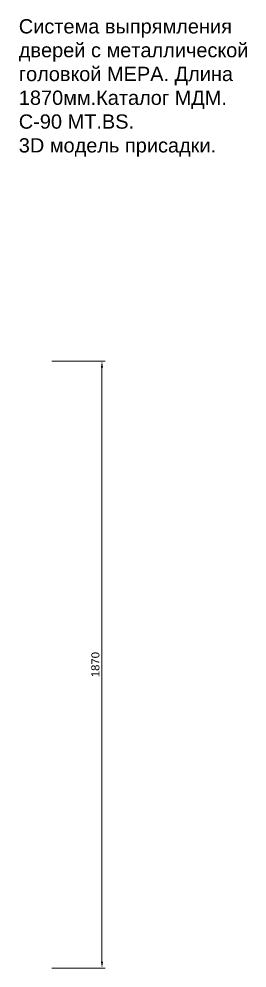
# Model space of a CAD drawing. Header units: millimetres. Extents: x 6988 to 52081, y -7456 to 23712.
# Drawn here: x 19326 to 20029, y 1848 to 4773 of the extents above; entities that cross this region are included whole.
import ezdxf

# ---------------------------------------------------------------- set-up
doc = ezdxf.new("R2010")
doc.units = ezdxf.units.MM
doc.layers.get('DEFPOINTS').update_dxf_attribs({"color": 106, "lineweight": 5})
doc.layers.add('Линии Размерные и Текст', color=1, linetype='Continuous', lineweight=5)
doc.styles.get("Standard").update_dxf_attribs({"font": 'arial.ttf'})
doc.dimstyles.get("Standard").update_dxf_attribs({"dimscale": 0, "dimtxt": 2.5, "dimasz": 2, "dimexe": 1, "dimexo": 0, "dimgap": 0.75, "dimtad": 1, "dimdsep": 46, "dimtxsty": 'Standard', "dimcen": 1.5, "dimclrd": 256, "dimclre": 256, "dimclrt": 7, "dimazin": 3, "dimtfac": 1, "dimtmove": 0, "dimatfit": 3, "dimldrblk": 'DOT', "dimfxl": 1, "dimtolj": 1, "dimtzin": 0, "dimlwd": 5, "dimlwe": 5, "dimarcsym": 0})

# ---------------------------------------------------------------- blocks, each defined once
blk = doc.blocks.new('*D5')
at = {"layer": 'DEFPOINTS', "color": 0, "transparency": 16777216}
for p in [(19427.1, 3718, 3), (19427.1, 1848, 3), (19581.8, 1848)]:
    blk.add_point(p, dxfattribs=at)
at = {"layer": 'Линии Размерные и Текст', "lineweight": 5, "transparency": 16777216}
for p, q in [((19427.1, 3718), (19591.8, 3718)), ((19581.8, 3698), (19581.8, 1868)), ((19427.1, 1848), (19591.8, 1848))]:
    blk.add_line(p, q, dxfattribs=at)
at = {"layer": 'Линии Размерные и Текст', "transparency": 16777216}
for points in [[(19578.4, 3698), (19585.1, 3698), (19581.8, 3718)], [(19578.4, 1868), (19585.1, 1868), (19581.8, 1848)]]:
    blk.add_solid(points, dxfattribs=at)
at = {"layer": 'Линии Размерные и Текст', "color": 7, "transparency": 16777216, "insert": (19561.5, 2783), "char_height": 25, "attachment_point": 5, "rotation": 90}
blk.add_mtext('\\A1;1870 ', dxfattribs=at)
blk = doc.blocks.new('_Dot')
at = {"color": 0, "linetype": 'ByBlock', "lineweight": -2}
blk.add_line((-0.5, 0), (-1, 0), dxfattribs=at)
at = {"color": 0, "linetype": 'ByBlock', "const_width": 0.5}
blk.add_lwpolyline([(-0.25, 0, 1), (0.25, 0, 1)], format="xyb", close=True, dxfattribs=at)

msp = doc.modelspace()

# ---------------------------------------------------------------- texts
at = {"layer": 'Линии Размерные и Текст', "insert": (19325.462, 4771.985), "char_height": 44, "attachment_point": 1}
msp.add_mtext_dynamic_manual_height_columns('Система выпрямления дверей с металлической головкой MEPA. Длина 1870мм.Каталог МДМ. C-90 MT.BS.\\P3D модель присадки.', width=762.34818, gutter_width=20, heights=[0], dxfattribs=at)

# ---------------------------------------------------------------- dimensions: what is measured, and where the dimension line sits
at = {"layer": 'Линии Размерные и Текст'}
dim = msp.add_linear_dim(base=(19581.766, 1847.99), p1=(19427.124, 3717.99, 3), p2=(19427.124, 1847.99, 3), angle=90, dimstyle='Standard', override={"dimscale": 10, "dimpost": '<> '}, dxfattribs=at)
dim.commit()
dim.dimension.update_dxf_attribs({"geometry": '*D5', "text_midpoint": (19561.502, 2782.99)})

doc.saveas('drawing.dxf')
